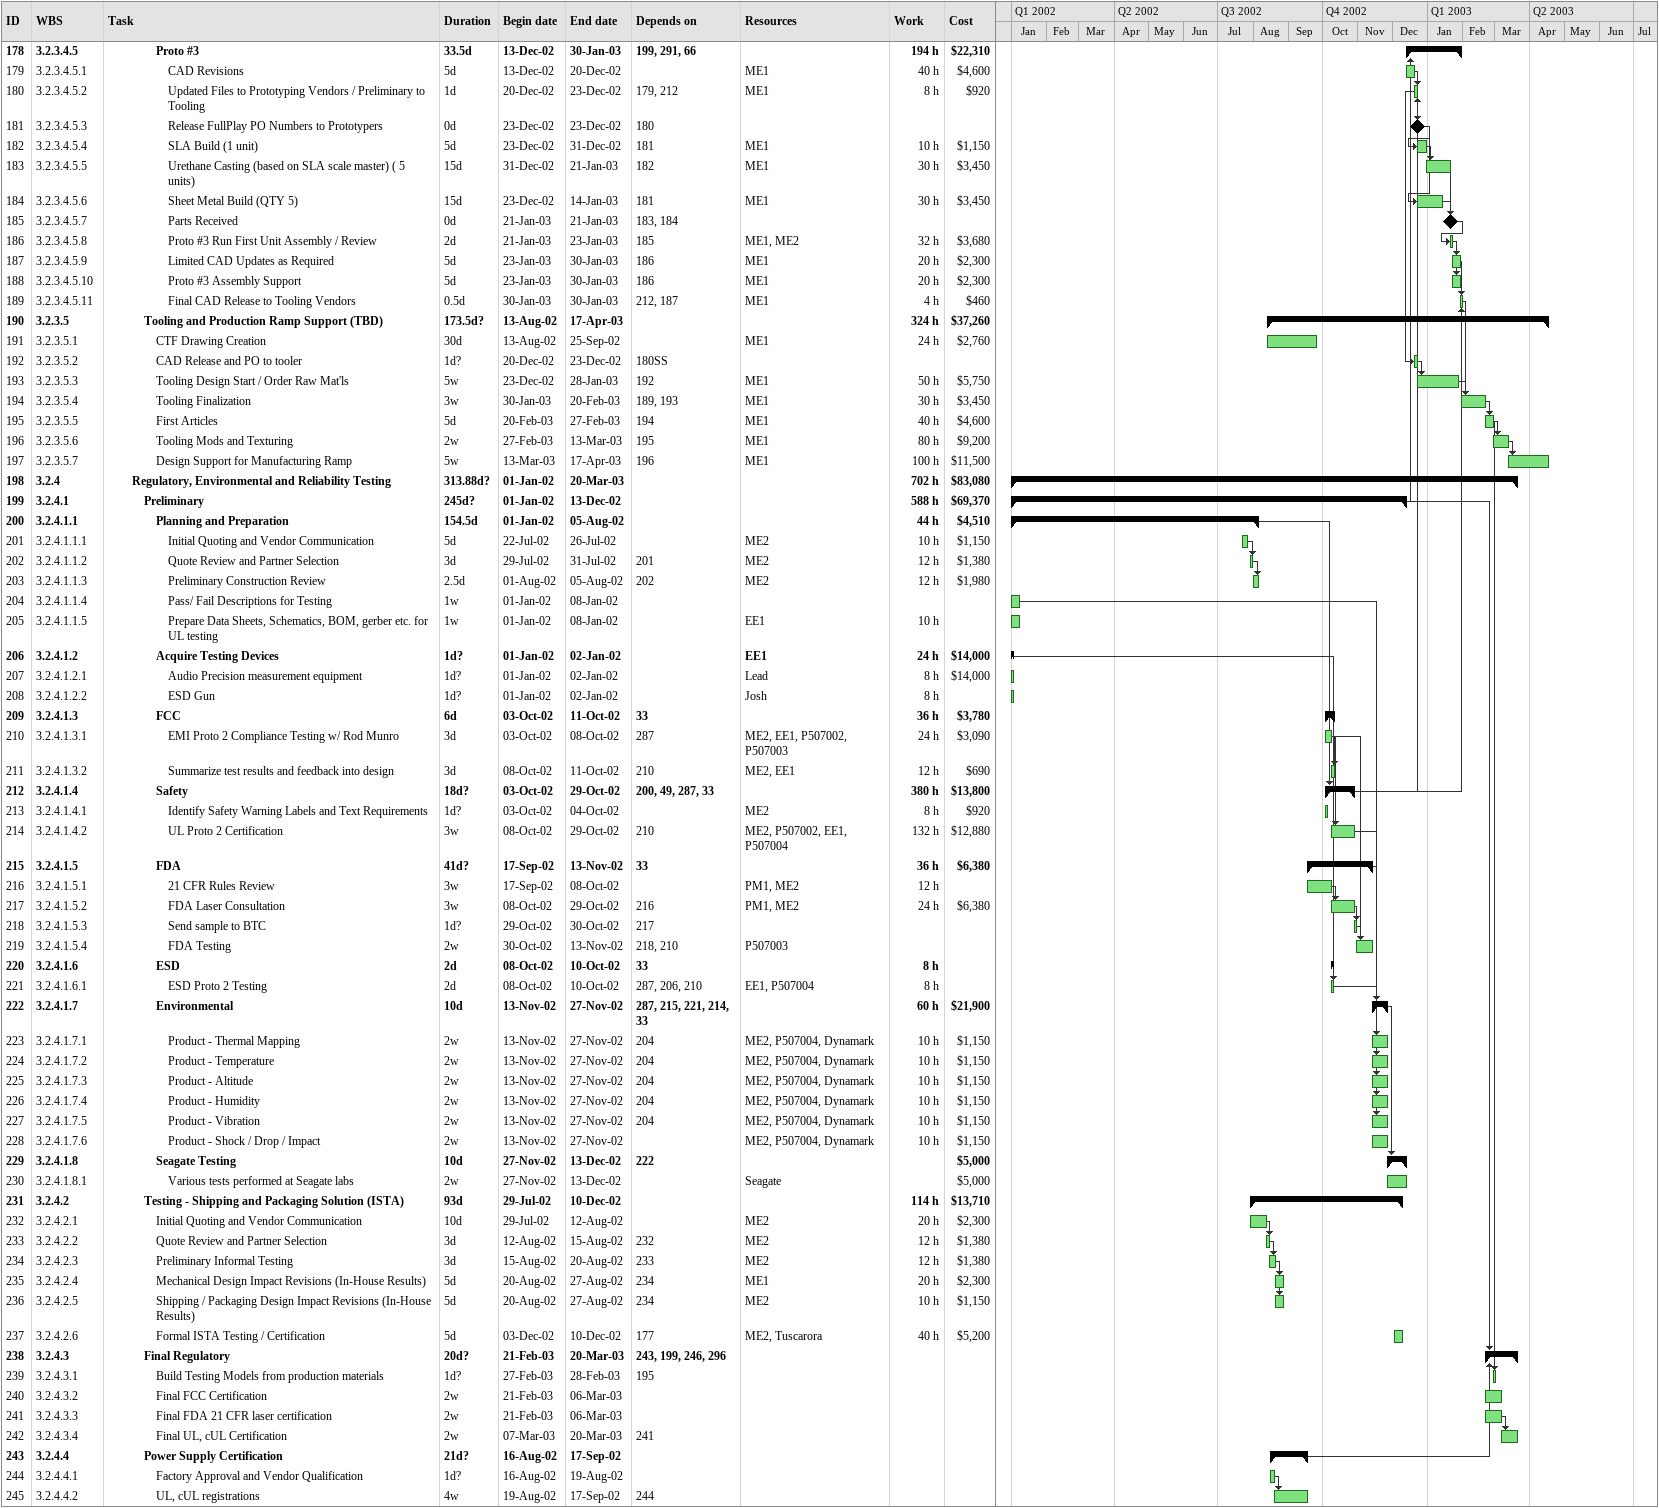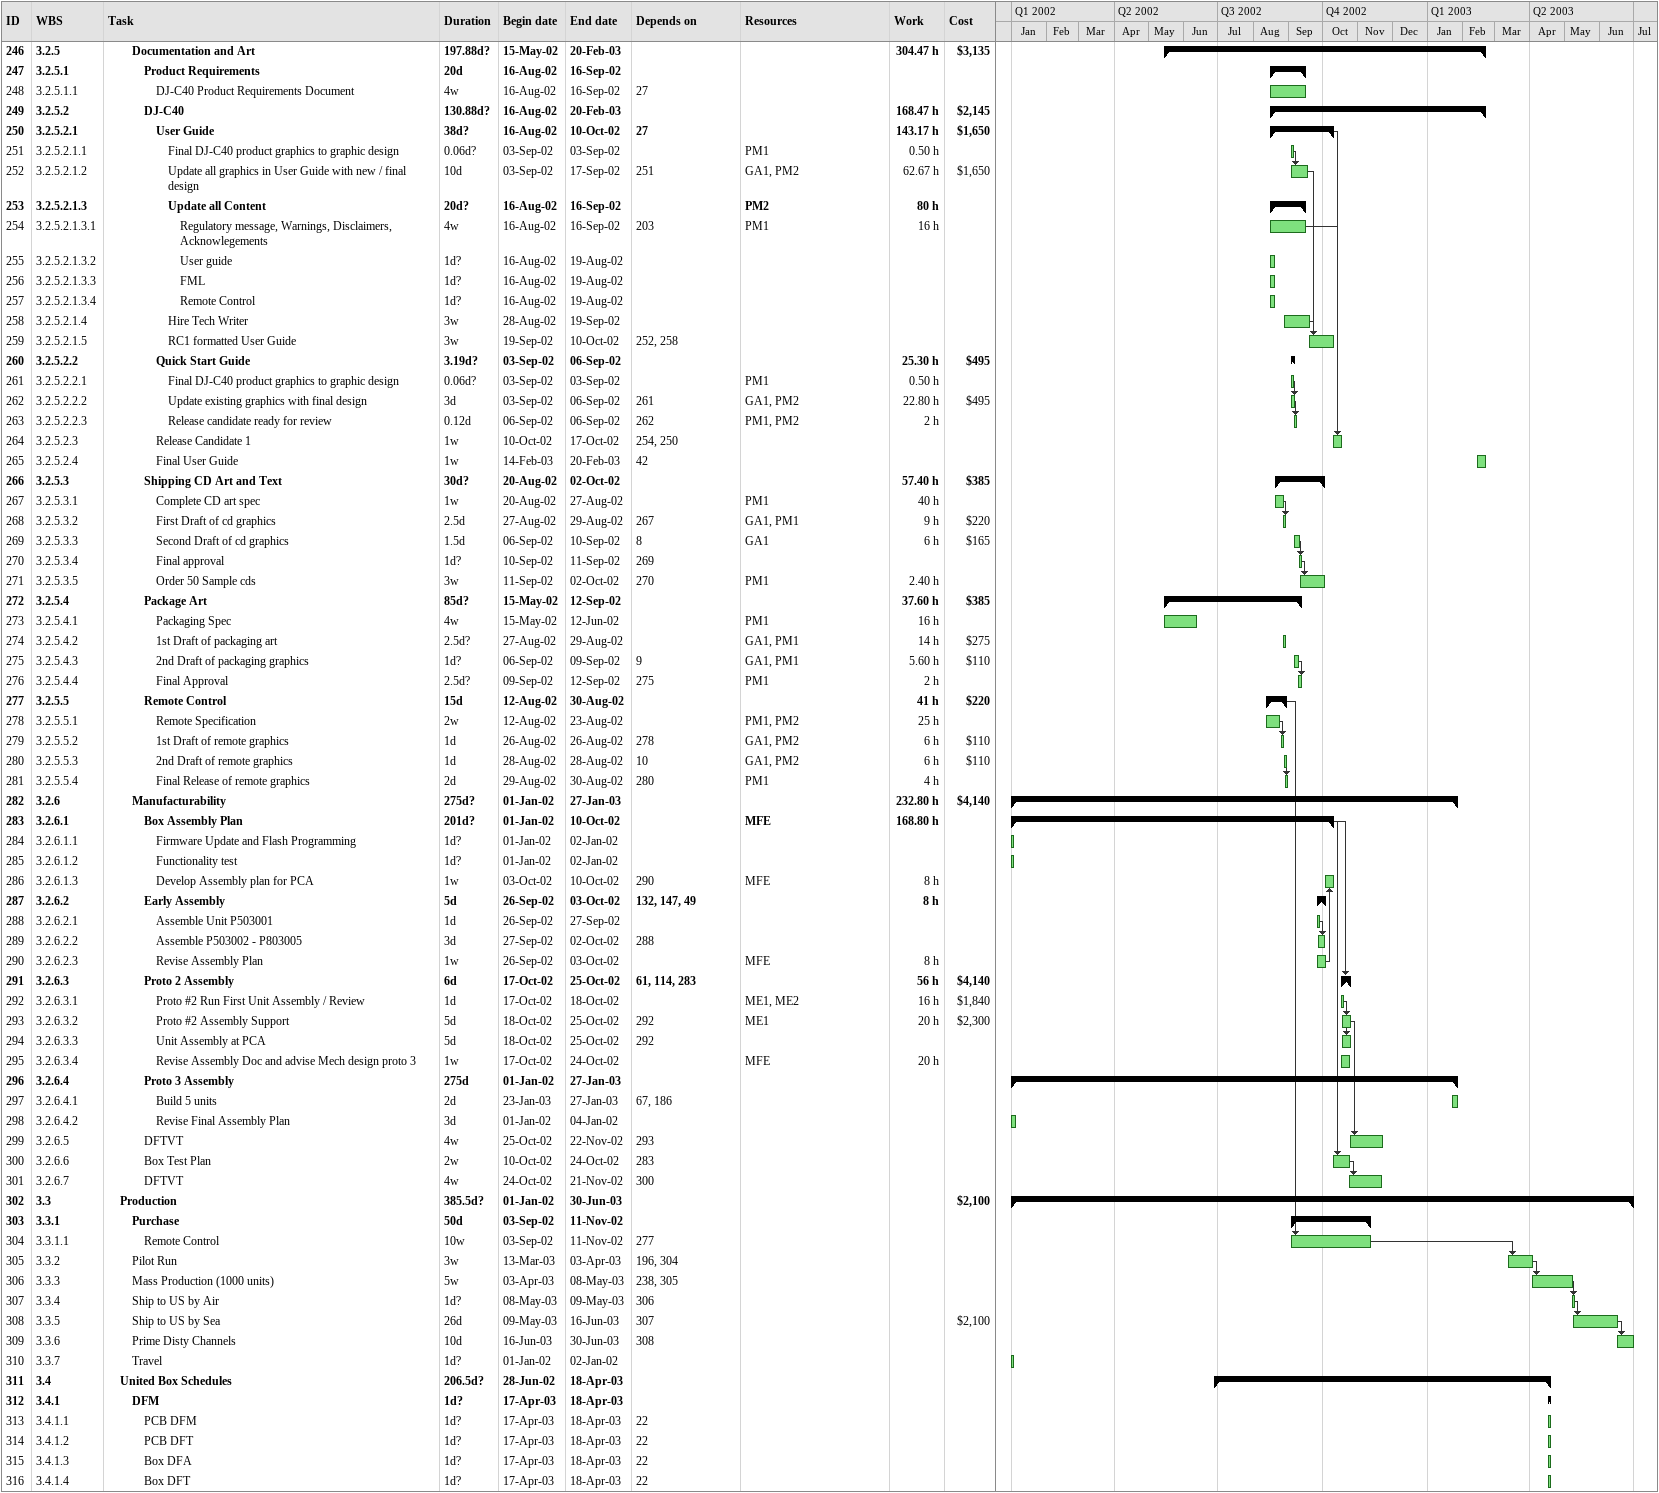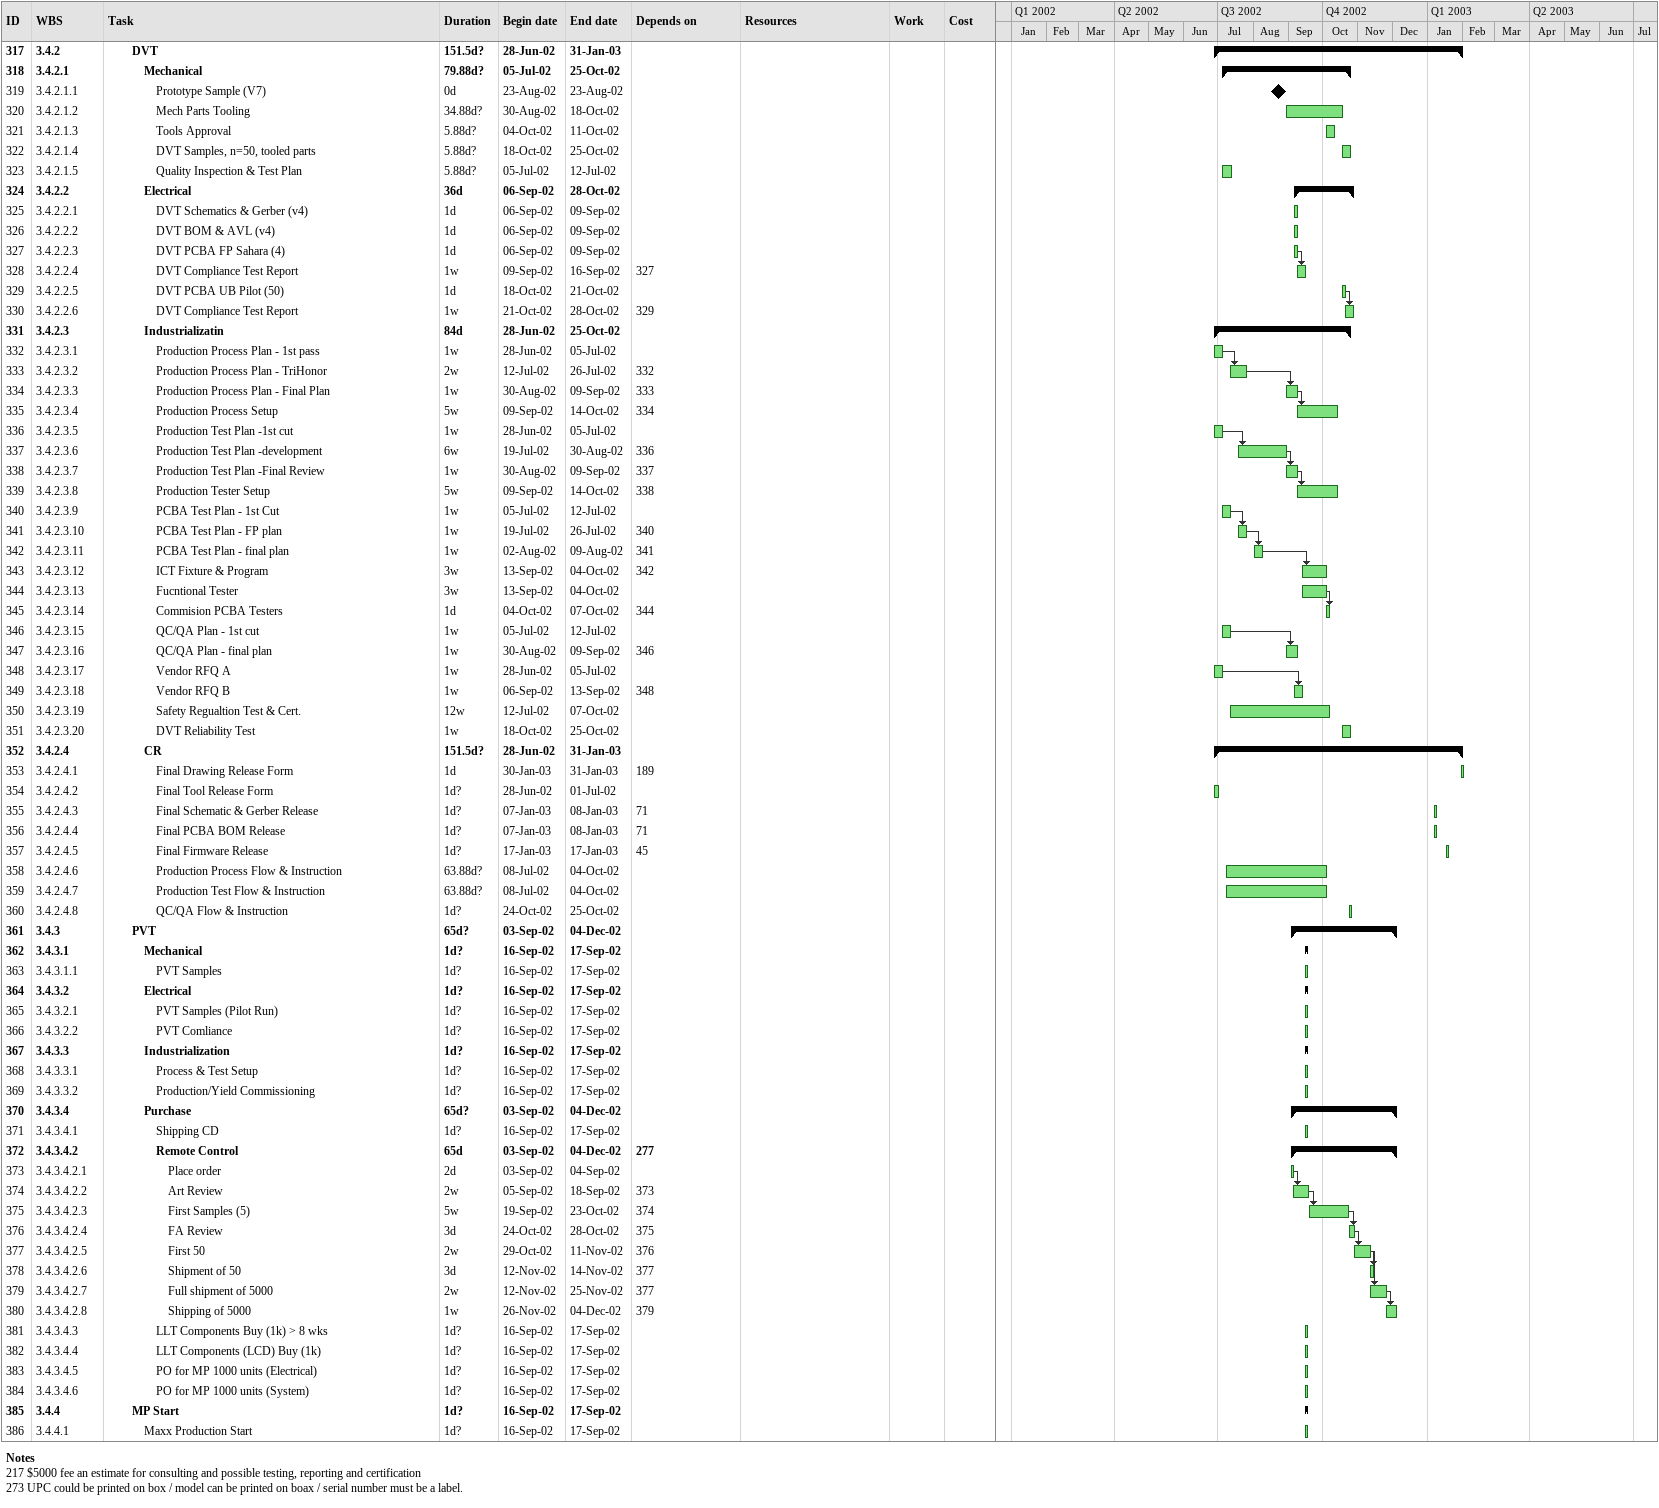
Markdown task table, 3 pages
| ID | WBS | Task | Duration | Start | Finish | Predecessors | Resources | Work (h) | Cost ($) |
|---|---|---|---|---|---|---|---|---|---|
| 178 | 3.2.3.4.5 | **Proto #3** | 33.5d | 2002-12-13 | 2003-01-30 | 199, 291, 66 |  | 194 | 22310 |
| 179 | 3.2.3.4.5.1 | CAD Revisions | 5d | 2002-12-13 | 2002-12-20 |  | ME1 | 40 | 4600 |
| 180 | 3.2.3.4.5.2 | Updated Files to Prototyping Vendors / Preliminary to Tooling | 1d | 2002-12-20 | 2002-12-23 | 179, 212 | ME1 | 8 | 920 |
| 181 | 3.2.3.4.5.3 | Release FullPlay PO Numbers to Prototypers | 0d | 2002-12-23 | 2002-12-23 | 180 |  |  |  |
| 182 | 3.2.3.4.5.4 | SLA Build (1 unit) | 5d | 2002-12-23 | 2002-12-31 | 181 | ME1 | 10 | 1150 |
| 183 | 3.2.3.4.5.5 | Urethane Casting (based on SLA scale master) ( 5 units) | 15d | 2002-12-31 | 2003-01-21 | 182 | ME1 | 30 | 3450 |
| 184 | 3.2.3.4.5.6 | Sheet Metal Build (QTY 5) | 15d | 2002-12-23 | 2003-01-14 | 181 | ME1 | 30 | 3450 |
| 185 | 3.2.3.4.5.7 | Parts Received | 0d | 2003-01-21 | 2003-01-21 | 183, 184 |  |  |  |
| 186 | 3.2.3.4.5.8 | Proto #3 Run First Unit Assembly / Review | 2d | 2003-01-21 | 2003-01-23 | 185 | ME1, ME2 | 32 | 3680 |
| 187 | 3.2.3.4.5.9 | Limited CAD Updates as Required | 5d | 2003-01-23 | 2003-01-30 | 186 | ME1 | 20 | 2300 |
| 188 | 3.2.3.4.5.10 | Proto #3 Assembly Support | 5d | 2003-01-23 | 2003-01-30 | 186 | ME1 | 20 | 2300 |
| 189 | 3.2.3.4.5.11 | Final CAD Release to Tooling Vendors | 0.5d | 2003-01-30 | 2003-01-30 | 212, 187 | ME1 | 4 | 460 |
| 190 | 3.2.3.5 | **Tooling and Production Ramp Support (TBD)** | 173.5d? | 2002-08-13 | 2003-04-17 |  |  | 324 | 37260 |
| 191 | 3.2.3.5.1 | CTF Drawing Creation | 30d | 2002-08-13 | 2002-09-25 |  | ME1 | 24 | 2760 |
| 192 | 3.2.3.5.2 | CAD Release and PO to tooler | 1d? | 2002-12-20 | 2002-12-23 | 180SS |  |  |  |
| 193 | 3.2.3.5.3 | Tooling Design Start / Order Raw Mat'ls | 5w | 2002-12-23 | 2003-01-28 | 192 | ME1 | 50 | 5750 |
| 194 | 3.2.3.5.4 | Tooling Finalization | 3w | 2003-01-30 | 2003-02-20 | 189, 193 | ME1 | 30 | 3450 |
| 195 | 3.2.3.5.5 | First Articles | 5d | 2003-02-20 | 2003-02-27 | 194 | ME1 | 40 | 4600 |
| 196 | 3.2.3.5.6 | Tooling Mods and Texturing | 2w | 2003-02-27 | 2003-03-13 | 195 | ME1 | 80 | 9200 |
| 197 | 3.2.3.5.7 | Design Support for Manufacturing Ramp | 5w | 2003-03-13 | 2003-04-17 | 196 | ME1 | 100 | 11500 |
| 198 | 3.2.4 | **Regulatory, Environmental and Reliability Testing** | 313.88d? | 2002-01-01 | 2003-03-20 |  |  | 702 | 83080 |
| 199 | 3.2.4.1 | **Preliminary** | 245d? | 2002-01-01 | 2002-12-13 |  |  | 588 | 69370 |
| 200 | 3.2.4.1.1 | **Planning and Preparation** | 154.5d | 2002-01-01 | 2002-08-05 |  |  | 44 | 4510 |
| 201 | 3.2.4.1.1.1 | Initial Quoting and Vendor Communication | 5d | 2002-07-22 | 2002-07-26 |  | ME2 | 10 | 1150 |
| 202 | 3.2.4.1.1.2 | Quote Review and Partner Selection | 3d | 2002-07-29 | 2002-07-31 | 201 | ME2 | 12 | 1380 |
| 203 | 3.2.4.1.1.3 | Preliminary Construction Review | 2.5d | 2002-08-01 | 2002-08-05 | 202 | ME2 | 12 | 1980 |
| 204 | 3.2.4.1.1.4 | Pass/ Fail Descriptions for Testing | 1w | 2002-01-01 | 2002-01-08 |  |  |  |  |
| 205 | 3.2.4.1.1.5 | Prepare Data Sheets, Schematics, BOM, gerber etc. for UL testing | 1w | 2002-01-01 | 2002-01-08 |  | EE1 | 10 |  |
| 206 | 3.2.4.1.2 | **Acquire Testing Devices** | 1d? | 2002-01-01 | 2002-01-02 |  | EE1 | 24 | 14000 |
| 207 | 3.2.4.1.2.1 | Audio Precision measurement equipment | 1d? | 2002-01-01 | 2002-01-02 |  | Lead | 8 | 14000 |
| 208 | 3.2.4.1.2.2 | ESD Gun | 1d? | 2002-01-01 | 2002-01-02 |  | Josh | 8 |  |
| 209 | 3.2.4.1.3 | **FCC** | 6d | 2002-10-03 | 2002-10-11 | 33 |  | 36 | 3780 |
| 210 | 3.2.4.1.3.1 | EMI Proto 2 Compliance Testing w/ Rod Munro | 3d | 2002-10-03 | 2002-10-08 | 287 | ME2, EE1, P507002, P507003 | 24 | 3090 |
| 211 | 3.2.4.1.3.2 | Summarize test results and feedback into design | 3d | 2002-10-08 | 2002-10-11 | 210 | ME2, EE1 | 12 | 690 |
| 212 | 3.2.4.1.4 | **Safety** | 18d? | 2002-10-03 | 2002-10-29 | 200, 49, 287, 33 |  | 380 | 13800 |
| 213 | 3.2.4.1.4.1 | Identify Safety Warning Labels and Text Requirements | 1d? | 2002-10-03 | 2002-10-04 |  | ME2 | 8 | 920 |
| 214 | 3.2.4.1.4.2 | UL Proto 2 Certification | 3w | 2002-10-08 | 2002-10-29 | 210 | ME2, P507002, EE1, P507004 | 132 | 12880 |
| 215 | 3.2.4.1.5 | **FDA** | 41d? | 2002-09-17 | 2002-11-13 | 33 |  | 36 | 6380 |
| 216 | 3.2.4.1.5.1 | 21 CFR Rules Review | 3w | 2002-09-17 | 2002-10-08 |  | PM1, ME2 | 12 |  |
| 217 | 3.2.4.1.5.2 | FDA Laser Consultation | 3w | 2002-10-08 | 2002-10-29 | 216 | PM1, ME2 | 24 | 6380 |
| 218 | 3.2.4.1.5.3 | Send sample to BTC | 1d? | 2002-10-29 | 2002-10-30 | 217 |  |  |  |
| 219 | 3.2.4.1.5.4 | FDA Testing | 2w | 2002-10-30 | 2002-11-13 | 218, 210 | P507003 |  |  |
| 220 | 3.2.4.1.6 | **ESD** | 2d | 2002-10-08 | 2002-10-10 | 33 |  | 8 |  |
| 221 | 3.2.4.1.6.1 | ESD Proto 2 Testing | 2d | 2002-10-08 | 2002-10-10 | 287, 206, 210 | EE1, P507004 | 8 |  |
| 222 | 3.2.4.1.7 | **Environmental** | 10d | 2002-11-13 | 2002-11-27 | 287, 215, 221, 214, 33 |  | 60 | 21900 |
| 223 | 3.2.4.1.7.1 | Product - Thermal Mapping | 2w | 2002-11-13 | 2002-11-27 | 204 | ME2, P507004, Dynamark | 10 | 1150 |
| 224 | 3.2.4.1.7.2 | Product - Temperature | 2w | 2002-11-13 | 2002-11-27 | 204 | ME2, P507004, Dynamark | 10 | 1150 |
| 225 | 3.2.4.1.7.3 | Product - Altitude | 2w | 2002-11-13 | 2002-11-27 | 204 | ME2, P507004, Dynamark | 10 | 1150 |
| 226 | 3.2.4.1.7.4 | Product - Humidity | 2w | 2002-11-13 | 2002-11-27 | 204 | ME2, P507004, Dynamark | 10 | 1150 |
| 227 | 3.2.4.1.7.5 | Product - Vibration | 2w | 2002-11-13 | 2002-11-27 | 204 | ME2, P507004, Dynamark | 10 | 1150 |
| 228 | 3.2.4.1.7.6 | Product - Shock / Drop / Impact | 2w | 2002-11-13 | 2002-11-27 |  | ME2, P507004, Dynamark | 10 | 1150 |
| 229 | 3.2.4.1.8 | **Seagate Testing** | 10d | 2002-11-27 | 2002-12-13 | 222 |  |  | 5000 |
| 230 | 3.2.4.1.8.1 | Various tests performed at Seagate labs | 2w | 2002-11-27 | 2002-12-13 |  | Seagate |  | 5000 |
| 231 | 3.2.4.2 | **Testing - Shipping and Packaging Solution (ISTA)** | 93d | 2002-07-29 | 2002-12-10 |  |  | 114 | 13710 |
| 232 | 3.2.4.2.1 | Initial Quoting and Vendor Communication | 10d | 2002-07-29 | 2002-08-12 |  | ME2 | 20 | 2300 |
| 233 | 3.2.4.2.2 | Quote Review and Partner Selection | 3d | 2002-08-12 | 2002-08-15 | 232 | ME2 | 12 | 1380 |
| 234 | 3.2.4.2.3 | Preliminary Informal Testing | 3d | 2002-08-15 | 2002-08-20 | 233 | ME2 | 12 | 1380 |
| 235 | 3.2.4.2.4 | Mechanical Design Impact Revisions (In-House Results) | 5d | 2002-08-20 | 2002-08-27 | 234 | ME1 | 20 | 2300 |
| 236 | 3.2.4.2.5 | Shipping / Packaging Design Impact Revisions (In-House Results) | 5d | 2002-08-20 | 2002-08-27 | 234 | ME2 | 10 | 1150 |
| 237 | 3.2.4.2.6 | Formal ISTA Testing / Certification | 5d | 2002-12-03 | 2002-12-10 | 177 | ME2, Tuscarora | 40 | 5200 |
| 238 | 3.2.4.3 | **Final Regulatory** | 20d? | 2003-02-21 | 2003-03-20 | 243, 199, 246, 296 |  |  |  |
| 239 | 3.2.4.3.1 | Build Testing Models from production materials | 1d? | 2003-02-27 | 2003-02-28 | 195 |  |  |  |
| 240 | 3.2.4.3.2 | Final FCC Certification | 2w | 2003-02-21 | 2003-03-06 |  |  |  |  |
| 241 | 3.2.4.3.3 | Final FDA 21 CFR laser certification | 2w | 2003-02-21 | 2003-03-06 |  |  |  |  |
| 242 | 3.2.4.3.4 | Final UL, cUL Certification | 2w | 2003-03-07 | 2003-03-20 | 241 |  |  |  |
| 243 | 3.2.4.4 | **Power Supply Certification** | 21d? | 2002-08-16 | 2002-09-17 |  |  |  |  |
| 244 | 3.2.4.4.1 | Factory Approval and Vendor Qualification | 1d? | 2002-08-16 | 2002-08-19 |  |  |  |  |
| 245 | 3.2.4.4.2 | UL, cUL registrations | 4w | 2002-08-19 | 2002-09-17 | 244 |  |  |  |
| 246 | 3.2.5 | **Documentation and Art** | 197.88d? | 2002-05-15 | 2003-02-20 |  |  | 304.47 | 3135 |
| 247 | 3.2.5.1 | **Product Requirements** | 20d | 2002-08-16 | 2002-09-16 |  |  |  |  |
| 248 | 3.2.5.1.1 | DJ-C40 Product Requirements Document | 4w | 2002-08-16 | 2002-09-16 | 27 |  |  |  |
| 249 | 3.2.5.2 | **DJ-C40** | 130.88d? | 2002-08-16 | 2003-02-20 |  |  | 168.47 | 2145 |
| 250 | 3.2.5.2.1 | **User Guide** | 38d? | 2002-08-16 | 2002-10-10 | 27 |  | 143.17 | 1650 |
| 251 | 3.2.5.2.1.1 | Final DJ-C40 product graphics to graphic design | 0.06d? | 2002-09-03 | 2002-09-03 |  | PM1 | 0.50 |  |
| 252 | 3.2.5.2.1.2 | Update all graphics in User Guide with new / final design | 10d | 2002-09-03 | 2002-09-17 | 251 | GA1, PM2 | 62.67 | 1650 |
| 253 | 3.2.5.2.1.3 | **Update all Content** | 20d? | 2002-08-16 | 2002-09-16 |  | PM2 | 80 |  |
| 254 | 3.2.5.2.1.3.1 | Regulatory message, Warnings, Disclaimers, Acknowlegements | 4w | 2002-08-16 | 2002-09-16 | 203 | PM1 | 16 |  |
| 255 | 3.2.5.2.1.3.2 | User guide | 1d? | 2002-08-16 | 2002-08-19 |  |  |  |  |
| 256 | 3.2.5.2.1.3.3 | FML | 1d? | 2002-08-16 | 2002-08-19 |  |  |  |  |
| 257 | 3.2.5.2.1.3.4 | Remote Control | 1d? | 2002-08-16 | 2002-08-19 |  |  |  |  |
| 258 | 3.2.5.2.1.4 | Hire Tech Writer | 3w | 2002-08-28 | 2002-09-19 |  |  |  |  |
| 259 | 3.2.5.2.1.5 | RC1 formatted User Guide | 3w | 2002-09-19 | 2002-10-10 | 252, 258 |  |  |  |
| 260 | 3.2.5.2.2 | **Quick Start Guide** | 3.19d? | 2002-09-03 | 2002-09-06 |  |  | 25.30 | 495 |
| 261 | 3.2.5.2.2.1 | Final DJ-C40 product graphics to graphic design | 0.06d? | 2002-09-03 | 2002-09-03 |  | PM1 | 0.50 |  |
| 262 | 3.2.5.2.2.2 | Update existing graphics with final design | 3d | 2002-09-03 | 2002-09-06 | 261 | GA1, PM2 | 22.80 | 495 |
| 263 | 3.2.5.2.2.3 | Release candidate ready for review | 0.12d | 2002-09-06 | 2002-09-06 | 262 | PM1, PM2 | 2 |  |
| 264 | 3.2.5.2.3 | Release Candidate 1 | 1w | 2002-10-10 | 2002-10-17 | 254, 250 |  |  |  |
| 265 | 3.2.5.2.4 | Final User Guide | 1w | 2003-02-14 | 2003-02-20 | 42 |  |  |  |
| 266 | 3.2.5.3 | **Shipping CD Art and Text** | 30d? | 2002-08-20 | 2002-10-02 |  |  | 57.40 | 385 |
| 267 | 3.2.5.3.1 | Complete CD art spec | 1w | 2002-08-20 | 2002-08-27 |  | PM1 | 40 |  |
| 268 | 3.2.5.3.2 | First Draft of cd graphics | 2.5d | 2002-08-27 | 2002-08-29 | 267 | GA1, PM1 | 9 | 220 |
| 269 | 3.2.5.3.3 | Second Draft of cd graphics | 1.5d | 2002-09-06 | 2002-09-10 | 8 | GA1 | 6 | 165 |
| 270 | 3.2.5.3.4 | Final approval | 1d? | 2002-09-10 | 2002-09-11 | 269 |  |  |  |
| 271 | 3.2.5.3.5 | Order 50 Sample cds | 3w | 2002-09-11 | 2002-10-02 | 270 | PM1 | 2.40 |  |
| 272 | 3.2.5.4 | **Package Art** | 85d? | 2002-05-15 | 2002-09-12 |  |  | 37.60 | 385 |
| 273 | 3.2.5.4.1 | Packaging Spec | 4w | 2002-05-15 | 2002-06-12 |  | PM1 | 16 |  |
| 274 | 3.2.5.4.2 | 1st Draft of packaging art | 2.5d? | 2002-08-27 | 2002-08-29 |  | GA1, PM1 | 14 | 275 |
| 275 | 3.2.5.4.3 | 2nd Draft of packaging graphics | 1d? | 2002-09-06 | 2002-09-09 | 9 | GA1, PM1 | 5.60 | 110 |
| 276 | 3.2.5.4.4 | Final Approval | 2.5d? | 2002-09-09 | 2002-09-12 | 275 | PM1 | 2 |  |
| 277 | 3.2.5.5 | **Remote Control** | 15d | 2002-08-12 | 2002-08-30 |  |  | 41 | 220 |
| 278 | 3.2.5.5.1 | Remote Specification | 2w | 2002-08-12 | 2002-08-23 |  | PM1, PM2 | 25 |  |
| 279 | 3.2.5.5.2 | 1st Draft of remote graphics | 1d | 2002-08-26 | 2002-08-26 | 278 | GA1, PM2 | 6 | 110 |
| 280 | 3.2.5.5.3 | 2nd Draft of remote graphics | 1d | 2002-08-28 | 2002-08-28 | 10 | GA1, PM2 | 6 | 110 |
| 281 | 3.2.5.5.4 | Final Release of remote graphics | 2d | 2002-08-29 | 2002-08-30 | 280 | PM1 | 4 |  |
| 282 | 3.2.6 | **Manufacturability** | 275d? | 2002-01-01 | 2003-01-27 |  |  | 232.80 | 4140 |
| 283 | 3.2.6.1 | **Box Assembly Plan** | 201d? | 2002-01-01 | 2002-10-10 |  | MFE | 168.80 |  |
| 284 | 3.2.6.1.1 | Firmware Update and Flash Programming | 1d? | 2002-01-01 | 2002-01-02 |  |  |  |  |
| 285 | 3.2.6.1.2 | Functionality test | 1d? | 2002-01-01 | 2002-01-02 |  |  |  |  |
| 286 | 3.2.6.1.3 | Develop Assembly plan for PCA | 1w | 2002-10-03 | 2002-10-10 | 290 | MFE | 8 |  |
| 287 | 3.2.6.2 | **Early Assembly** | 5d | 2002-09-26 | 2002-10-03 | 132, 147, 49 |  | 8 |  |
| 288 | 3.2.6.2.1 | Assemble Unit P503001 | 1d | 2002-09-26 | 2002-09-27 |  |  |  |  |
| 289 | 3.2.6.2.2 | Assemble P503002 - P803005 | 3d | 2002-09-27 | 2002-10-02 | 288 |  |  |  |
| 290 | 3.2.6.2.3 | Revise Assembly Plan | 1w | 2002-09-26 | 2002-10-03 |  | MFE | 8 |  |
| 291 | 3.2.6.3 | **Proto 2 Assembly** | 6d | 2002-10-17 | 2002-10-25 | 61, 114, 283 |  | 56 | 4140 |
| 292 | 3.2.6.3.1 | Proto #2 Run First Unit Assembly / Review | 1d | 2002-10-17 | 2002-10-18 |  | ME1, ME2 | 16 | 1840 |
| 293 | 3.2.6.3.2 | Proto #2 Assembly Support | 5d | 2002-10-18 | 2002-10-25 | 292 | ME1 | 20 | 2300 |
| 294 | 3.2.6.3.3 | Unit Assembly at PCA | 5d | 2002-10-18 | 2002-10-25 | 292 |  |  |  |
| 295 | 3.2.6.3.4 | Revise Assembly Doc and advise Mech design proto 3 | 1w | 2002-10-17 | 2002-10-24 |  | MFE | 20 |  |
| 296 | 3.2.6.4 | **Proto 3 Assembly** | 275d | 2002-01-01 | 2003-01-27 |  |  |  |  |
| 297 | 3.2.6.4.1 | Build 5 units | 2d | 2003-01-23 | 2003-01-27 | 67, 186 |  |  |  |
| 298 | 3.2.6.4.2 | Revise Final Assembly Plan | 3d | 2002-01-01 | 2002-01-04 |  |  |  |  |
| 299 | 3.2.6.5 | DFTVT | 4w | 2002-10-25 | 2002-11-22 | 293 |  |  |  |
| 300 | 3.2.6.6 | Box Test Plan | 2w | 2002-10-10 | 2002-10-24 | 283 |  |  |  |
| 301 | 3.2.6.7 | DFTVT | 4w | 2002-10-24 | 2002-11-21 | 300 |  |  |  |
| 302 | 3.3 | **Production** | 385.5d? | 2002-01-01 | 2003-06-30 |  |  |  | 2100 |
| 303 | 3.3.1 | **Purchase** | 50d | 2002-09-03 | 2002-11-11 |  |  |  |  |
| 304 | 3.3.1.1 | Remote Control | 10w | 2002-09-03 | 2002-11-11 | 277 |  |  |  |
| 305 | 3.3.2 | Pilot Run | 3w | 2003-03-13 | 2003-04-03 | 196, 304 |  |  |  |
| 306 | 3.3.3 | Mass Production (1000 units) | 5w | 2003-04-03 | 2003-05-08 | 238, 305 |  |  |  |
| 307 | 3.3.4 | Ship to US by Air | 1d? | 2003-05-08 | 2003-05-09 | 306 |  |  |  |
| 308 | 3.3.5 | Ship to US by Sea | 26d | 2003-05-09 | 2003-06-16 | 307 |  |  | 2100 |
| 309 | 3.3.6 | Prime Disty Channels | 10d | 2003-06-16 | 2003-06-30 | 308 |  |  |  |
| 310 | 3.3.7 | Travel | 1d? | 2002-01-01 | 2002-01-02 |  |  |  |  |
| 311 | 3.4 | **United Box Schedules** | 206.5d? | 2002-06-28 | 2003-04-18 |  |  |  |  |
| 312 | 3.4.1 | **DFM** | 1d? | 2003-04-17 | 2003-04-18 |  |  |  |  |
| 313 | 3.4.1.1 | PCB DFM | 1d? | 2003-04-17 | 2003-04-18 | 22 |  |  |  |
| 314 | 3.4.1.2 | PCB DFT | 1d? | 2003-04-17 | 2003-04-18 | 22 |  |  |  |
| 315 | 3.4.1.3 | Box DFA | 1d? | 2003-04-17 | 2003-04-18 | 22 |  |  |  |
| 316 | 3.4.1.4 | Box DFT | 1d? | 2003-04-17 | 2003-04-18 | 22 |  |  |  |
| 317 | 3.4.2 | **DVT** | 151.5d? | 2002-06-28 | 2003-01-31 |  |  |  |  |
| 318 | 3.4.2.1 | **Mechanical** | 79.88d? | 2002-07-05 | 2002-10-25 |  |  |  |  |
| 319 | 3.4.2.1.1 | Prototype Sample (V7) | 0d | 2002-08-23 | 2002-08-23 |  |  |  |  |
| 320 | 3.4.2.1.2 | Mech Parts Tooling | 34.88d? | 2002-08-30 | 2002-10-18 |  |  |  |  |
| 321 | 3.4.2.1.3 | Tools Approval | 5.88d? | 2002-10-04 | 2002-10-11 |  |  |  |  |
| 322 | 3.4.2.1.4 | DVT Samples, n=50, tooled parts | 5.88d? | 2002-10-18 | 2002-10-25 |  |  |  |  |
| 323 | 3.4.2.1.5 | Quality Inspection & Test Plan | 5.88d? | 2002-07-05 | 2002-07-12 |  |  |  |  |
| 324 | 3.4.2.2 | **Electrical** | 36d | 2002-09-06 | 2002-10-28 |  |  |  |  |
| 325 | 3.4.2.2.1 | DVT Schematics & Gerber (v4) | 1d | 2002-09-06 | 2002-09-09 |  |  |  |  |
| 326 | 3.4.2.2.2 | DVT BOM & AVL (v4) | 1d | 2002-09-06 | 2002-09-09 |  |  |  |  |
| 327 | 3.4.2.2.3 | DVT PCBA FP Sahara (4) | 1d | 2002-09-06 | 2002-09-09 |  |  |  |  |
| 328 | 3.4.2.2.4 | DVT Compliance Test Report | 1w | 2002-09-09 | 2002-09-16 | 327 |  |  |  |
| 329 | 3.4.2.2.5 | DVT PCBA UB Pilot (50) | 1d | 2002-10-18 | 2002-10-21 |  |  |  |  |
| 330 | 3.4.2.2.6 | DVT Compliance Test Report | 1w | 2002-10-21 | 2002-10-28 | 329 |  |  |  |
| 331 | 3.4.2.3 | **Industrializatin** | 84d | 2002-06-28 | 2002-10-25 |  |  |  |  |
| 332 | 3.4.2.3.1 | Production Process Plan - 1st pass | 1w | 2002-06-28 | 2002-07-05 |  |  |  |  |
| 333 | 3.4.2.3.2 | Production Process Plan - TriHonor | 2w | 2002-07-12 | 2002-07-26 | 332 |  |  |  |
| 334 | 3.4.2.3.3 | Production Process Plan - Final Plan | 1w | 2002-08-30 | 2002-09-09 | 333 |  |  |  |
| 335 | 3.4.2.3.4 | Production Process Setup | 5w | 2002-09-09 | 2002-10-14 | 334 |  |  |  |
| 336 | 3.4.2.3.5 | Production Test Plan -1st cut | 1w | 2002-06-28 | 2002-07-05 |  |  |  |  |
| 337 | 3.4.2.3.6 | Production Test Plan -development | 6w | 2002-07-19 | 2002-08-30 | 336 |  |  |  |
| 338 | 3.4.2.3.7 | Production Test Plan -Final Review | 1w | 2002-08-30 | 2002-09-09 | 337 |  |  |  |
| 339 | 3.4.2.3.8 | Production Tester Setup | 5w | 2002-09-09 | 2002-10-14 | 338 |  |  |  |
| 340 | 3.4.2.3.9 | PCBA Test Plan - 1st Cut | 1w | 2002-07-05 | 2002-07-12 |  |  |  |  |
| 341 | 3.4.2.3.10 | PCBA Test Plan - FP plan | 1w | 2002-07-19 | 2002-07-26 | 340 |  |  |  |
| 342 | 3.4.2.3.11 | PCBA Test Plan - final plan | 1w | 2002-08-02 | 2002-08-09 | 341 |  |  |  |
| 343 | 3.4.2.3.12 | ICT Fixture & Program | 3w | 2002-09-13 | 2002-10-04 | 342 |  |  |  |
| 344 | 3.4.2.3.13 | Fucntional Tester | 3w | 2002-09-13 | 2002-10-04 |  |  |  |  |
| 345 | 3.4.2.3.14 | Commision PCBA Testers | 1d | 2002-10-04 | 2002-10-07 | 344 |  |  |  |
| 346 | 3.4.2.3.15 | QC/QA Plan - 1st cut | 1w | 2002-07-05 | 2002-07-12 |  |  |  |  |
| 347 | 3.4.2.3.16 | QC/QA Plan - final plan | 1w | 2002-08-30 | 2002-09-09 | 346 |  |  |  |
| 348 | 3.4.2.3.17 | Vendor RFQ A | 1w | 2002-06-28 | 2002-07-05 |  |  |  |  |
| 349 | 3.4.2.3.18 | Vendor RFQ B | 1w | 2002-09-06 | 2002-09-13 | 348 |  |  |  |
| 350 | 3.4.2.3.19 | Safety Regualtion Test & Cert. | 12w | 2002-07-12 | 2002-10-07 |  |  |  |  |
| 351 | 3.4.2.3.20 | DVT Reliability Test | 1w | 2002-10-18 | 2002-10-25 |  |  |  |  |
| 352 | 3.4.2.4 | **CR** | 151.5d? | 2002-06-28 | 2003-01-31 |  |  |  |  |
| 353 | 3.4.2.4.1 | Final Drawing Release Form | 1d | 2003-01-30 | 2003-01-31 | 189 |  |  |  |
| 354 | 3.4.2.4.2 | Final Tool Release Form | 1d? | 2002-06-28 | 2002-07-01 |  |  |  |  |
| 355 | 3.4.2.4.3 | Final Schematic & Gerber Release | 1d? | 2003-01-07 | 2003-01-08 | 71 |  |  |  |
| 356 | 3.4.2.4.4 | Final PCBA BOM Release | 1d? | 2003-01-07 | 2003-01-08 | 71 |  |  |  |
| 357 | 3.4.2.4.5 | Final Firmware Release | 1d? | 2003-01-17 | 2003-01-17 | 45 |  |  |  |
| 358 | 3.4.2.4.6 | Production Process Flow & Instruction | 63.88d? | 2002-07-08 | 2002-10-04 |  |  |  |  |
| 359 | 3.4.2.4.7 | Production Test Flow & Instruction | 63.88d? | 2002-07-08 | 2002-10-04 |  |  |  |  |
| 360 | 3.4.2.4.8 | QC/QA Flow & Instruction | 1d? | 2002-10-24 | 2002-10-25 |  |  |  |  |
| 361 | 3.4.3 | **PVT** | 65d? | 2002-09-03 | 2002-12-04 |  |  |  |  |
| 362 | 3.4.3.1 | **Mechanical** | 1d? | 2002-09-16 | 2002-09-17 |  |  |  |  |
| 363 | 3.4.3.1.1 | PVT Samples | 1d? | 2002-09-16 | 2002-09-17 |  |  |  |  |
| 364 | 3.4.3.2 | **Electrical** | 1d? | 2002-09-16 | 2002-09-17 |  |  |  |  |
| 365 | 3.4.3.2.1 | PVT Samples (Pilot Run) | 1d? | 2002-09-16 | 2002-09-17 |  |  |  |  |
| 366 | 3.4.3.2.2 | PVT Comliance | 1d? | 2002-09-16 | 2002-09-17 |  |  |  |  |
| 367 | 3.4.3.3 | **Industrialization** | 1d? | 2002-09-16 | 2002-09-17 |  |  |  |  |
| 368 | 3.4.3.3.1 | Process & Test Setup | 1d? | 2002-09-16 | 2002-09-17 |  |  |  |  |
| 369 | 3.4.3.3.2 | Production/Yield Commissioning | 1d? | 2002-09-16 | 2002-09-17 |  |  |  |  |
| 370 | 3.4.3.4 | **Purchase** | 65d? | 2002-09-03 | 2002-12-04 |  |  |  |  |
| 371 | 3.4.3.4.1 | Shipping CD | 1d? | 2002-09-16 | 2002-09-17 |  |  |  |  |
| 372 | 3.4.3.4.2 | **Remote Control** | 65d | 2002-09-03 | 2002-12-04 | 277 |  |  |  |
| 373 | 3.4.3.4.2.1 | Place order | 2d | 2002-09-03 | 2002-09-04 |  |  |  |  |
| 374 | 3.4.3.4.2.2 | Art Review | 2w | 2002-09-05 | 2002-09-18 | 373 |  |  |  |
| 375 | 3.4.3.4.2.3 | First Samples (5) | 5w | 2002-09-19 | 2002-10-23 | 374 |  |  |  |
| 376 | 3.4.3.4.2.4 | FA Review | 3d | 2002-10-24 | 2002-10-28 | 375 |  |  |  |
| 377 | 3.4.3.4.2.5 | First 50 | 2w | 2002-10-29 | 2002-11-11 | 376 |  |  |  |
| 378 | 3.4.3.4.2.6 | Shipment of 50 | 3d | 2002-11-12 | 2002-11-14 | 377 |  |  |  |
| 379 | 3.4.3.4.2.7 | Full shipment of 5000 | 2w | 2002-11-12 | 2002-11-25 | 377 |  |  |  |
| 380 | 3.4.3.4.2.8 | Shipping of 5000 | 1w | 2002-11-26 | 2002-12-04 | 379 |  |  |  |
| 381 | 3.4.3.4.3 | LLT Components Buy (1k) > 8 wks | 1d? | 2002-09-16 | 2002-09-17 |  |  |  |  |
| 382 | 3.4.3.4.4 | LLT Components (LCD) Buy (1k) | 1d? | 2002-09-16 | 2002-09-17 |  |  |  |  |
| 383 | 3.4.3.4.5 | PO for MP 1000 units (Electrical) | 1d? | 2002-09-16 | 2002-09-17 |  |  |  |  |
| 384 | 3.4.3.4.6 | PO for MP 1000 units (System) | 1d? | 2002-09-16 | 2002-09-17 |  |  |  |  |
| 385 | 3.4.4 | **MP Start** | 1d? | 2002-09-16 | 2002-09-17 |  |  |  |  |
| 386 | 3.4.4.1 | Maxx Production Start | 1d? | 2002-09-16 | 2002-09-17 |  |  |  |  |

Notes
- 217: $5000 fee an estimate for consulting and possible testing, reporting and certification
- 273: UPC could be printed on box / model can be printed on boax / serial number must be a label.
